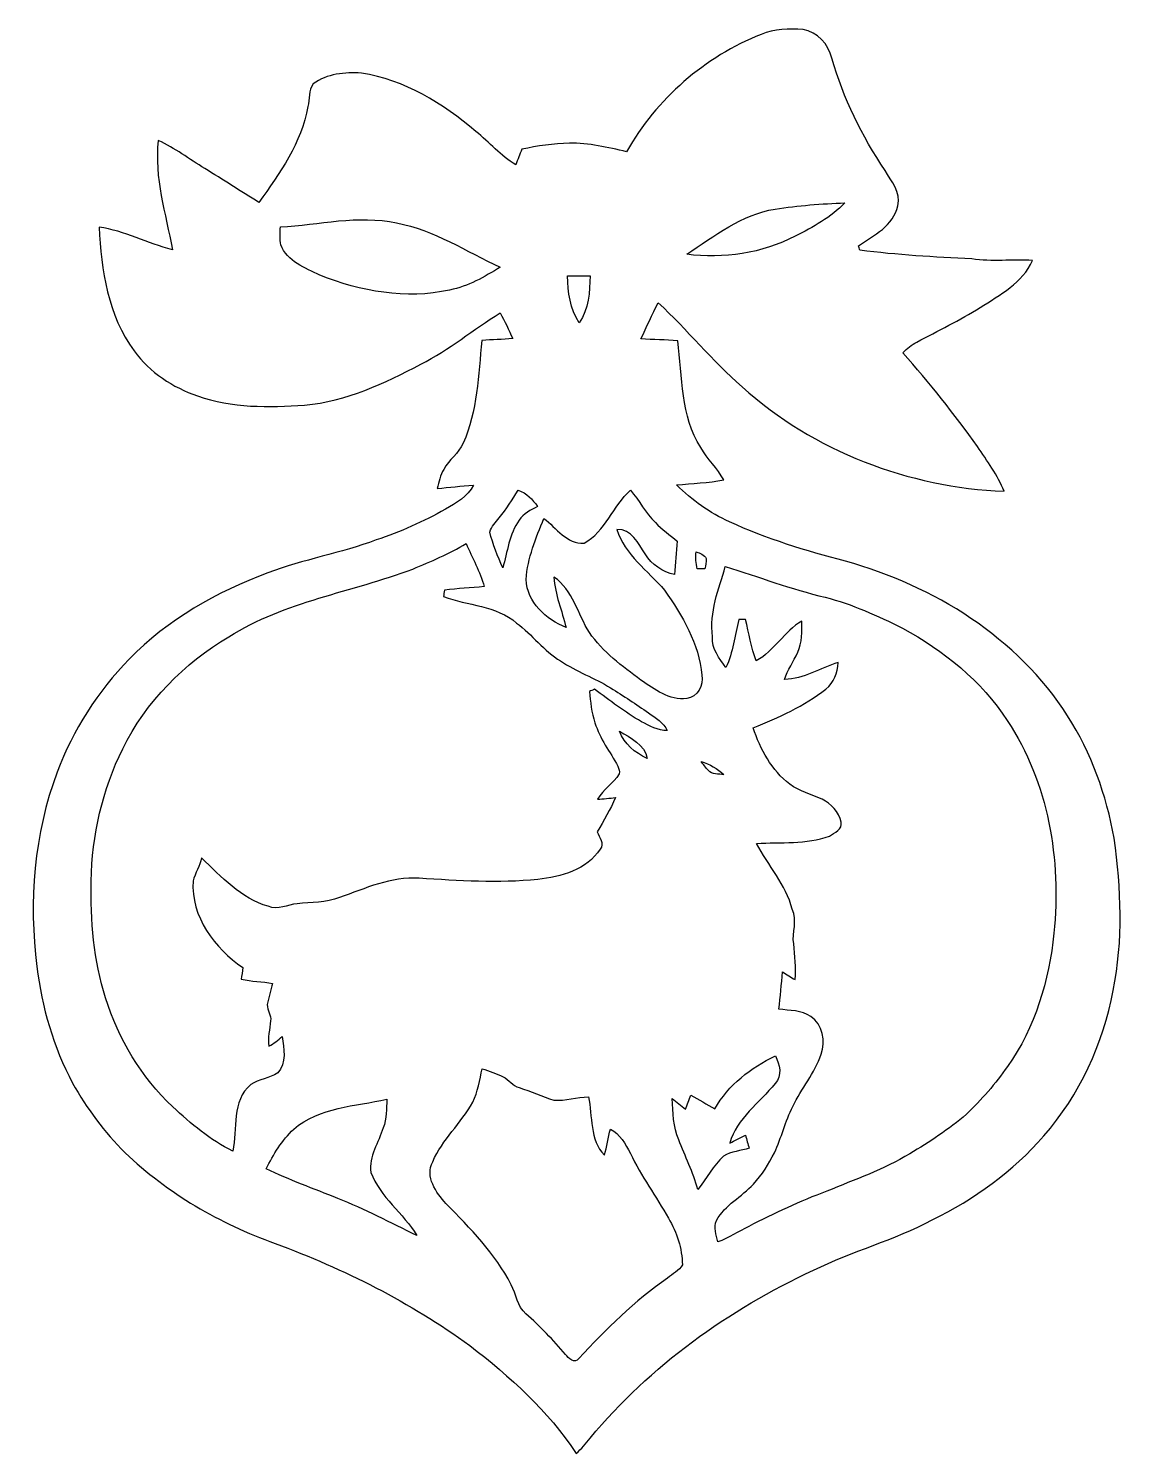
# Model space of a CAD drawing. Header units: centimetres. Extents: x -10.8 to 11.3, y -14.5 to 14.2.
import ezdxf

# ---------------------------------------------------------------- set-up
doc = ezdxf.new("R2010")
doc.units = ezdxf.units.CM
doc.header["$MEASUREMENT"] = 0
doc.layers.add('Layer 1', color=7, linetype='Continuous')

msp = doc.modelspace()

# ---------------------------------------------------------------- linework, layer by layer
at = {"layer": 'Layer 1', "color": 251}
for points, knots in [([(4.00473, 14.1291), (4.26826, 14.24869), (4.56671, 14.24305), (4.84964, 14.22929), (4.84964, 14.22929), (5.1435, 14.1792), (5.36187, 13.9319), (5.43066, 13.64721), (5.43066, 13.64721), (5.66526, 12.83829), (6.03991, 12.07523), (6.51016, 11.37779), (6.51016, 11.37779), (6.63469, 11.16189), (6.83436, 10.93682), (6.76557, 10.66588), (6.76557, 10.66588), (6.68196, 10.26301), (6.28156, 10.06934), (5.97253, 9.85873), (5.97253, 9.85873), (5.97888, 9.8365), (5.99193, 9.79205), (5.99828, 9.76983), (5.99828, 9.76983), (6.74864, 9.66929), (7.50535, 9.63119), (8.261, 9.59309), (8.261, 9.59309), (8.66846, 9.52853), (9.0805, 9.58744), (9.49043, 9.56169), (9.49043, 9.56169), (9.28829, 9.10661), (8.83073, 8.86707), (8.43068, 8.61236), (8.43068, 8.61236), (8.01864, 8.35307), (7.58084, 8.13964), (7.15045, 7.91351), (7.15045, 7.91351), (7.04321, 7.86024), (6.95043, 7.78369), (6.87035, 7.69585), (6.87035, 7.69585), (7.40269, 7.08978), (7.90646, 6.4583), (8.37706, 5.80319), (8.37706, 5.80319), (8.56862, 5.50898), (8.7824, 5.22252), (8.91822, 4.89656), (8.91822, 4.89656), (6.985, 4.97558), (5.06236, 5.70548), (3.61879, 7.00617), (3.61879, 7.00617), (3.01166, 7.5311), (2.50966, 8.16151), (1.92299, 8.70726), (1.92299, 8.70726), (1.79211, 8.47055), (1.69016, 8.21937), (1.57339, 7.97595), (1.57339, 7.97595), (1.82104, 7.96219), (2.07081, 7.95902), (2.31846, 7.93503), (2.31846, 7.93503), (2.40806, 7.20937), (2.37631, 6.42091), (2.77989, 5.77885), (2.77989, 5.77885), (2.91853, 5.54919), (3.11538, 5.36081), (3.24661, 5.12621), (3.24661, 5.12621), (2.93088, 5.07048), (2.61091, 5.0546), (2.29235, 5.02461), (2.29235, 5.02461), (2.60597, 4.72193), (2.96228, 4.45629), (3.36268, 4.28025), (3.36268, 4.28025), (4.11374, 3.93206), (4.90855, 3.69323), (5.70724, 3.48298), (5.70724, 3.48298), (7.49512, 2.9912), (9.18704, 1.93922), (10.19951, 0.35772), (10.19951, 0.35772), (10.67823, -0.39194), (10.98338, -1.24213), (11.14002, -2.11526), (11.14002, -2.11526), (11.27901, -3.13373), (11.32875, -4.17795), (11.1185, -5.19007), (11.1185, -5.19007), (10.91777, -6.26886), (10.44152, -7.30215), (9.71726, -8.12976), (9.71726, -8.12976), (9.09496, -8.84484), (8.31144, -9.4107), (7.4616, -9.82521), (7.4616, -9.82521), (6.69184, -10.23514), (5.842, -10.46162), (5.05989, -10.84368), (5.05989, -10.84368), (3.34116, -11.64131), (1.76177, -12.77267), (0.54716, -14.23458), (0.54716, -14.23458), (0.45791, -14.34359), (0.36901, -14.45542), (0.2607, -14.54714), (0.2607, -14.54714), (-0.30127, -13.68496), (-1.07844, -12.99034), (-1.88736, -12.36557), (-1.88736, -12.36557), (-3.09139, -11.49174), (-4.43089, -10.81511), (-5.82577, -10.30323), (-5.82577, -10.30323), (-6.94302, -9.9), (-7.99465, -9.2904), (-8.85825, -8.47055), (-8.85825, -8.47055), (-9.277, -8.05498), (-9.62589, -7.57308), (-9.92046, -7.06367), (-9.92046, -7.06367), (-10.30005, -6.33095), (-10.54594, -5.52838), (-10.63837, -4.70853), (-10.63837, -4.70853), (-10.81017, -3.39196), (-10.7001, -2.02671), (-10.22879, -0.77999), (-10.22879, -0.77999), (-9.91306, 0.07373), (-9.40682, 0.85372), (-8.77464, 1.50742), (-8.77464, 1.50742), (-7.99571, 2.30293), (-7.00652, 2.8642), (-5.96865, 3.24908), (-5.96865, 3.24908), (-5.25321, 3.51755), (-4.49545, 3.64913), (-3.77825, 3.91266), (-3.77825, 3.91266), (-3.29353, 4.07317), (-2.82681, 4.28484), (-2.3809, 4.53319), (-2.3809, 4.53319), (-2.17311, 4.66513), (-1.91841, 4.7819), (-1.8161, 5.0225), (-1.8161, 5.0225), (-2.05987, 5.00662), (-2.30223, 4.97311), (-2.54564, 4.953), (-2.54564, 4.953), (-2.51178, 5.08459), (-2.4832, 5.22111), (-2.41371, 5.33964), (-2.41371, 5.33964), (-2.30823, 5.53332), (-2.11526, 5.66491), (-2.02142, 5.86599), (-2.02142, 5.86599), (-1.7339, 6.51898), (-1.71274, 7.24747), (-1.64465, 7.94667), (-1.64465, 7.94667), (-1.43686, 7.9569), (-1.22802, 7.96537), (-1.01988, 7.98195), (-1.01988, 7.98195), (-1.09396, 8.15975), (-1.18569, 8.32944), (-1.27176, 8.50124), (-1.27176, 8.50124), (-1.81575, 8.16892), (-2.30752, 7.75547), (-2.87655, 7.46337), (-2.87655, 7.46337), (-3.61386, 7.0806), (-4.38679, 6.70913), (-5.22711, 6.63822), (-5.22711, 6.63822), (-5.94924, 6.59236), (-6.70172, 6.57366), (-7.39175, 6.8259), (-7.39175, 6.8259), (-7.89517, 6.99629), (-8.35872, 7.29721), (-8.67234, 7.73254), (-8.67234, 7.73254), (-9.20433, 8.44762), (-9.33803, 9.36837), (-9.38177, 10.23585), (-9.38177, 10.23585), (-8.86707, 10.16035), (-8.40211, 9.90424), (-7.90011, 9.77794), (-7.90011, 9.77794), (-8.0331, 10.50784), (-8.27334, 11.23139), (-8.18586, 11.98598), (-8.18586, 11.98598), (-7.85036, 11.83464), (-7.55862, 11.60815), (-7.2457, 11.41765), (-7.2457, 11.41765), (-6.8774, 11.19646), (-6.51933, 10.95904), (-6.15315, 10.73432), (-6.15315, 10.73432), (-5.72982, 11.32311), (-5.28779, 11.94012), (-5.1629, 12.67072), (-5.1629, 12.67072), (-5.12586, 12.8203), (-5.1495, 13.00092), (-5.05178, 13.13109), (-5.05178, 13.13109), (-4.77344, 13.33429), (-4.41325, 13.36957), (-4.07917, 13.34699), (-4.07917, 13.34699), (-3.20358, 13.21541), (-2.43029, 12.72999), (-1.76495, 12.16731), (-1.76495, 12.16731), (-1.49049, 11.94999), (-1.26294, 11.67236), (-0.95779, 11.49491), (-0.95779, 11.49491), (-0.91828, 11.60004), (-0.87912, 11.70517), (-0.83644, 11.80924), (-0.83644, 11.80924), (-0.52035, 11.87803), (-0.19826, 11.92212), (0.12524, 11.932), (0.12524, 11.932), (0.51753, 11.93518), (0.90099, 11.84592), (1.28094, 11.75949), (1.28094, 11.75949), (1.88842, 12.82594), (2.86068, 13.68143), (4.00473, 14.1291), (4.00473, 14.1291), (4.00473, 14.1291), (4.00473, 14.1291), (4.00473, 14.1291)], [0, 0, 0, 0, 0.01492537, 0.01492537, 0.01492537, 0.01492537, 0.02985075, 0.02985075, 0.02985075, 0.02985075, 0.04477612, 0.04477612, 0.04477612, 0.04477612, 0.05970149, 0.05970149, 0.05970149, 0.05970149, 0.07462687, 0.07462687, 0.07462687, 0.07462687, 0.08955224, 0.08955224, 0.08955224, 0.08955224, 0.10447761, 0.10447761, 0.10447761, 0.10447761, 0.11940299, 0.11940299, 0.11940299, 0.11940299, 0.13432836, 0.13432836, 0.13432836, 0.13432836, 0.14925373, 0.14925373, 0.14925373, 0.14925373, 0.1641791, 0.1641791, 0.1641791, 0.1641791, 0.17910448, 0.17910448, 0.17910448, 0.17910448, 0.19402985, 0.19402985, 0.19402985, 0.19402985, 0.20895522, 0.20895522, 0.20895522, 0.20895522, 0.2238806, 0.2238806, 0.2238806, 0.2238806, 0.23880597, 0.23880597, 0.23880597, 0.23880597, 0.25373134, 0.25373134, 0.25373134, 0.25373134, 0.26865672, 0.26865672, 0.26865672, 0.26865672, 0.28358209, 0.28358209, 0.28358209, 0.28358209, 0.29850746, 0.29850746, 0.29850746, 0.29850746, 0.31343284, 0.31343284, 0.31343284, 0.31343284, 0.32835821, 0.32835821, 0.32835821, 0.32835821, 0.34328358, 0.34328358, 0.34328358, 0.34328358, 0.35820896, 0.35820896, 0.35820896, 0.35820896, 0.37313433, 0.37313433, 0.37313433, 0.37313433, 0.3880597, 0.3880597, 0.3880597, 0.3880597, 0.40298507, 0.40298507, 0.40298507, 0.40298507, 0.41791045, 0.41791045, 0.41791045, 0.41791045, 0.43283582, 0.43283582, 0.43283582, 0.43283582, 0.44776119, 0.44776119, 0.44776119, 0.44776119, 0.46268657, 0.46268657, 0.46268657, 0.46268657, 0.47761194, 0.47761194, 0.47761194, 0.47761194, 0.49253731, 0.49253731, 0.49253731, 0.49253731, 0.50746269, 0.50746269, 0.50746269, 0.50746269, 0.52238806, 0.52238806, 0.52238806, 0.52238806, 0.53731343, 0.53731343, 0.53731343, 0.53731343, 0.55223881, 0.55223881, 0.55223881, 0.55223881, 0.56716418, 0.56716418, 0.56716418, 0.56716418, 0.58208955, 0.58208955, 0.58208955, 0.58208955, 0.59701493, 0.59701493, 0.59701493, 0.59701493, 0.6119403, 0.6119403, 0.6119403, 0.6119403, 0.62686567, 0.62686567, 0.62686567, 0.62686567, 0.64179104, 0.64179104, 0.64179104, 0.64179104, 0.65671642, 0.65671642, 0.65671642, 0.65671642, 0.67164179, 0.67164179, 0.67164179, 0.67164179, 0.68656716, 0.68656716, 0.68656716, 0.68656716, 0.70149254, 0.70149254, 0.70149254, 0.70149254, 0.71641791, 0.71641791, 0.71641791, 0.71641791, 0.73134328, 0.73134328, 0.73134328, 0.73134328, 0.74626866, 0.74626866, 0.74626866, 0.74626866, 0.76119403, 0.76119403, 0.76119403, 0.76119403, 0.7761194, 0.7761194, 0.7761194, 0.7761194, 0.79104478, 0.79104478, 0.79104478, 0.79104478, 0.80597015, 0.80597015, 0.80597015, 0.80597015, 0.82089552, 0.82089552, 0.82089552, 0.82089552, 0.8358209, 0.8358209, 0.8358209, 0.8358209, 0.85074627, 0.85074627, 0.85074627, 0.85074627, 0.86567164, 0.86567164, 0.86567164, 0.86567164, 0.88059701, 0.88059701, 0.88059701, 0.88059701, 0.89552239, 0.89552239, 0.89552239, 0.89552239, 0.91044776, 0.91044776, 0.91044776, 0.91044776, 0.92537313, 0.92537313, 0.92537313, 0.92537313, 0.94029851, 0.94029851, 0.94029851, 0.94029851, 0.95522388, 0.95522388, 0.95522388, 0.95522388, 0.97014925, 0.97014925, 0.97014925, 0.97014925, 1, 1, 1, 1]), ([(4.28731, 10.59815), (3.60609, 10.49373), (3.05611, 10.05346), (2.49696, 9.68692), (2.49696, 9.68692), (3.24238, 9.58921), (4.02026, 9.70668), (4.69124, 10.05029), (4.69124, 10.05029), (5.04966, 10.23338), (5.41161, 10.43376), (5.6956, 10.72303), (5.6956, 10.72303), (5.22464, 10.70927), (4.75297, 10.67118), (4.28731, 10.59815), (4.28731, 10.59815), (4.28731, 10.59815), (4.28731, 10.59815), (4.28731, 10.59815)], [0, 0, 0, 0, 0.16666667, 0.16666667, 0.16666667, 0.16666667, 0.33333333, 0.33333333, 0.33333333, 0.33333333, 0.5, 0.5, 0.5, 0.5, 0.66666667, 0.66666667, 0.66666667, 0.66666667, 1, 1, 1, 1]), ([(-5.71712, 10.23902), (-5.72558, 10.11767), (-5.72594, 9.99631), (-5.71077, 9.87531), (-5.71077, 9.87531), (-5.58094, 9.54193), (-5.21476, 9.41246), (-4.91984, 9.26289), (-4.91984, 9.26289), (-4.09434, 8.93762), (-3.175, 8.76617), (-2.29658, 8.96408), (-2.29658, 8.96408), (-1.9244, 9.03817), (-1.58891, 9.22726), (-1.27141, 9.42763), (-1.27141, 9.42763), (-1.96321, 9.73878), (-2.60914, 10.17976), (-3.36691, 10.31981), (-3.36691, 10.31981), (-4.14761, 10.48844), (-4.93536, 10.28241), (-5.71712, 10.23902), (-5.71712, 10.23902), (-5.71712, 10.23902), (-5.71712, 10.23902), (-5.71712, 10.23902)], [0, 0, 0, 0, 0.125, 0.125, 0.125, 0.125, 0.25, 0.25, 0.25, 0.25, 0.375, 0.375, 0.375, 0.375, 0.5, 0.5, 0.5, 0.5, 0.625, 0.625, 0.625, 0.625, 0.75, 0.75, 0.75, 0.75, 1, 1, 1, 1]), ([(0.08573, 9.24807), (0.10089, 8.92069), (0.1337, 8.58202), (0.3242, 8.30404), (0.3242, 8.30404), (0.51435, 8.5785), (0.54046, 8.92775), (0.54398, 9.25124), (0.54398, 9.25124), (0.39088, 9.25124), (0.23777, 9.24983), (0.08573, 9.24807), (0.08573, 9.24807), (0.08573, 9.24807), (0.08573, 9.24807), (0.08573, 9.24807)], [0, 0, 0, 0, 0.2, 0.2, 0.2, 0.2, 0.4, 0.4, 0.4, 0.4, 0.6, 0.6, 0.6, 0.6, 1, 1, 1, 1]), ([(-0.90946, 4.91984), (-1.0287, 4.72793), (-1.14759, 4.53461), (-1.29399, 4.36174), (-1.29399, 4.36174), (-1.36313, 4.27002), (-1.4545, 4.18747), (-1.48519, 4.07317), (-1.48519, 4.07317), (-1.42169, 3.82376), (-1.32009, 3.58493), (-1.22202, 3.34716), (-1.22202, 3.34716), (-1.12642, 3.67348), (-1.09255, 4.02872), (-0.89076, 4.31341), (-0.89076, 4.31341), (-0.80398, 4.44817), (-0.6537, 4.51697), (-0.51717, 4.58964), (-0.51717, 4.58964), (-0.61701, 4.7311), (-0.74048, 4.86234), (-0.90946, 4.91984), (-0.90946, 4.91984), (-0.90946, 4.91984), (-0.90946, 4.91984), (-0.90946, 4.91984)], [0, 0, 0, 0, 0.125, 0.125, 0.125, 0.125, 0.25, 0.25, 0.25, 0.25, 0.375, 0.375, 0.375, 0.375, 0.5, 0.5, 0.5, 0.5, 0.625, 0.625, 0.625, 0.625, 0.75, 0.75, 0.75, 0.75, 1, 1, 1, 1]), ([(0.42404, 3.84528), (0.07232, 3.82693), (-0.13864, 4.15854), (-0.39088, 4.34799), (-0.39088, 4.34799), (-0.54857, 3.95076), (-0.72108, 3.54859), (-0.7493, 3.11714), (-0.7493, 3.11714), (-0.73519, 2.65359), (-0.34219, 2.30893), (0.05891, 2.14136), (0.05891, 2.14136), (-0.02187, 2.48214), (-0.16898, 2.80917), (-0.18556, 3.16301), (-0.18556, 3.16301), (0.19226, 2.90124), (0.29669, 2.41441), (0.53022, 2.04399), (0.53022, 2.04399), (0.80116, 1.65065), (1.19451, 1.36313), (1.57162, 1.07879), (1.57162, 1.07879), (1.8482, 0.89817), (2.14559, 0.65934), (2.49908, 0.71085), (2.49908, 0.71085), (2.71498, 0.73131), (2.84304, 0.98178), (2.80176, 1.18004), (2.80176, 1.18004), (2.74849, 1.81539), (2.41194, 2.38831), (2.04964, 2.89701), (2.04964, 2.89701), (1.71344, 3.29459), (1.24742, 3.61033), (1.08162, 4.12785), (1.08162, 4.12785), (1.39347, 4.14584), (1.50954, 3.83822), (1.65911, 3.63008), (1.65911, 3.63008), (1.78435, 3.41348), (2.01154, 3.26884), (2.25249, 3.21416), (2.25249, 3.21416), (2.27048, 3.43994), (2.28741, 3.66536), (2.30681, 3.89079), (2.30681, 3.89079), (2.15618, 4.01179), (2.00096, 4.12715), (1.86373, 4.26297), (1.86373, 4.26297), (1.66299, 4.45558), (1.54376, 4.71276), (1.35784, 4.91808), (1.35784, 4.91808), (1.00859, 4.59281), (0.85337, 4.08834), (0.42404, 3.84528), (0.42404, 3.84528), (0.42404, 3.84528), (0.42404, 3.84528), (0.42404, 3.84528)], [0, 0, 0, 0, 0.05555556, 0.05555556, 0.05555556, 0.05555556, 0.11111111, 0.11111111, 0.11111111, 0.11111111, 0.16666667, 0.16666667, 0.16666667, 0.16666667, 0.22222222, 0.22222222, 0.22222222, 0.22222222, 0.27777778, 0.27777778, 0.27777778, 0.27777778, 0.33333333, 0.33333333, 0.33333333, 0.33333333, 0.38888889, 0.38888889, 0.38888889, 0.38888889, 0.44444444, 0.44444444, 0.44444444, 0.44444444, 0.5, 0.5, 0.5, 0.5, 0.55555556, 0.55555556, 0.55555556, 0.55555556, 0.61111111, 0.61111111, 0.61111111, 0.61111111, 0.66666667, 0.66666667, 0.66666667, 0.66666667, 0.72222222, 0.72222222, 0.72222222, 0.72222222, 0.77777778, 0.77777778, 0.77777778, 0.77777778, 0.83333333, 0.83333333, 0.83333333, 0.83333333, 0.88888889, 0.88888889, 0.88888889, 0.88888889, 1, 1, 1, 1]), ([(-3.0413, 3.32458), (-4.27531, 2.86209), (-5.62645, 2.67264), (-6.7564, 1.95827), (-6.7564, 1.95827), (-7.66727, 1.42593), (-8.43315, 0.6417), (-8.90588, -0.3048), (-8.90588, -0.3048), (-9.30981, -1.13524), (-9.53206, -2.05599), (-9.54229, -2.98027), (-9.54229, -2.98027), (-9.5631, -3.77578), (-9.49184, -4.57941), (-9.25336, -5.34176), (-9.25336, -5.34176), (-8.98278, -6.16761), (-8.53546, -6.94796), (-7.8927, -7.53992), (-7.8927, -7.53992), (-7.52651, -7.88458), (-7.13352, -8.21337), (-6.67949, -8.43633), (-6.67949, -8.43633), (-6.58213, -7.99147), (-6.70878, -7.42068), (-6.31613, -7.0926), (-6.31613, -7.0926), (-6.1528, -6.97618), (-5.93478, -6.97089), (-5.7718, -6.85518), (-5.7718, -6.85518), (-5.58553, -6.65974), (-5.64656, -6.36023), (-5.68043, -6.11858), (-5.68043, -6.11858), (-5.7658, -6.1909), (-5.84976, -6.2671), (-5.95066, -6.31754), (-5.95066, -6.31754), (-5.97994, -6.14504), (-5.92808, -5.97429), (-5.91397, -5.80355), (-5.91397, -5.80355), (-5.90056, -5.68854), (-5.98805, -5.58976), (-5.98135, -5.47617), (-5.98135, -5.47617), (-5.95383, -5.33047), (-5.91326, -5.18901), (-5.87481, -5.04649), (-5.87481, -5.04649), (-6.08506, -5.01227), (-6.29885, -5.00592), (-6.50804, -4.96394), (-6.50804, -4.96394), (-6.49781, -4.88527), (-6.48723, -4.80695), (-6.47806, -4.72863), (-6.47806, -4.72863), (-7.0425, -4.33388), (-7.53181, -3.70134), (-7.48136, -2.97815), (-7.48136, -2.97815), (-7.44396, -2.81552), (-7.33848, -2.67617), (-7.3092, -2.50966), (-7.3092, -2.50966), (-6.91303, -2.89772), (-6.51298, -3.33022), (-5.96336, -3.48968), (-5.96336, -3.48968), (-5.76686, -3.57611), (-5.57318, -3.45687), (-5.37774, -3.43676), (-5.37774, -3.43676), (-5.09094, -3.41207), (-4.79496, -3.41736), (-4.52261, -3.31188), (-4.52261, -3.31188), (-4.00297, -3.13196), (-3.47768, -2.88043), (-2.91218, -2.92382), (-2.91218, -2.92382), (-2.11384, -2.97427), (-1.31092, -3.02295), (-0.51259, -2.94922), (-0.51259, -2.94922), (-0.04904, -2.88749), (0.48119, -2.75731), (0.74789, -2.33433), (0.74789, -2.33433), (0.83361, -2.22144), (0.73448, -2.09303), (0.68968, -1.98614), (0.68968, -1.98614), (0.81809, -1.75754), (0.95285, -1.53176), (1.05939, -1.29223), (1.05939, -1.29223), (0.93698, -1.30528), (0.81492, -1.32186), (0.6918, -1.32644), (0.6918, -1.32644), (0.80504, -1.12818), (1.01741, -1.01177), (1.12889, -0.8128), (1.12889, -0.8128), (1.15746, -0.76376), (1.12395, -0.70697), (1.1049, -0.66075), (1.1049, -0.66075), (0.95109, -0.36724), (0.73907, -0.10195), (0.64276, 0.21943), (0.64276, 0.21943), (0.56797, 0.42263), (0.55527, 0.64064), (0.53164, 0.85337), (0.53164, 0.85337), (0.55704, 0.86395), (0.60784, 0.88512), (0.63324, 0.89606), (0.63324, 0.89606), (0.94439, 0.67063), (1.24883, 0.43356), (1.58186, 0.24059), (1.58186, 0.24059), (1.74554, 0.15699), (1.91488, 0.05856), (2.10432, 0.06033), (2.10432, 0.06033), (2.03412, 0.22789), (1.86231, 0.31291), (1.72755, 0.42122), (1.72755, 0.42122), (1.4732, 0.5909), (1.22026, 0.76412), (0.95956, 0.92393), (0.95956, 0.92393), (0.63429, 1.12748), (0.26564, 1.24954), (-0.05115, 1.46756), (-0.05115, 1.46756), (-0.38982, 1.67252), (-0.62618, 1.99954), (-0.94156, 2.23379), (-0.94156, 2.23379), (-1.35537, 2.58868), (-1.92864, 2.58904), (-2.41935, 2.76825), (-2.41935, 2.76825), (-2.41371, 2.81234), (-2.40771, 2.85609), (-2.40101, 2.89983), (-2.40101, 2.89983), (-2.13325, 2.92947), (-1.86443, 2.94816), (-1.59561, 2.96968), (-1.59561, 2.96968), (-1.68099, 3.27378), (-1.83868, 3.55071), (-1.9625, 3.83963), (-1.9625, 3.83963), (-2.30434, 3.63291), (-2.67441, 3.4798), (-3.0413, 3.32458), (-3.0413, 3.32458), (-3.0413, 3.32458), (-3.0413, 3.32458), (-3.0413, 3.32458)], [0, 0, 0, 0, 0.02272727, 0.02272727, 0.02272727, 0.02272727, 0.04545455, 0.04545455, 0.04545455, 0.04545455, 0.06818182, 0.06818182, 0.06818182, 0.06818182, 0.09090909, 0.09090909, 0.09090909, 0.09090909, 0.11363636, 0.11363636, 0.11363636, 0.11363636, 0.13636364, 0.13636364, 0.13636364, 0.13636364, 0.15909091, 0.15909091, 0.15909091, 0.15909091, 0.18181818, 0.18181818, 0.18181818, 0.18181818, 0.20454545, 0.20454545, 0.20454545, 0.20454545, 0.22727273, 0.22727273, 0.22727273, 0.22727273, 0.25, 0.25, 0.25, 0.25, 0.27272727, 0.27272727, 0.27272727, 0.27272727, 0.29545455, 0.29545455, 0.29545455, 0.29545455, 0.31818182, 0.31818182, 0.31818182, 0.31818182, 0.34090909, 0.34090909, 0.34090909, 0.34090909, 0.36363636, 0.36363636, 0.36363636, 0.36363636, 0.38636364, 0.38636364, 0.38636364, 0.38636364, 0.40909091, 0.40909091, 0.40909091, 0.40909091, 0.43181818, 0.43181818, 0.43181818, 0.43181818, 0.45454545, 0.45454545, 0.45454545, 0.45454545, 0.47727273, 0.47727273, 0.47727273, 0.47727273, 0.5, 0.5, 0.5, 0.5, 0.52272727, 0.52272727, 0.52272727, 0.52272727, 0.54545455, 0.54545455, 0.54545455, 0.54545455, 0.56818182, 0.56818182, 0.56818182, 0.56818182, 0.59090909, 0.59090909, 0.59090909, 0.59090909, 0.61363636, 0.61363636, 0.61363636, 0.61363636, 0.63636364, 0.63636364, 0.63636364, 0.63636364, 0.65909091, 0.65909091, 0.65909091, 0.65909091, 0.68181818, 0.68181818, 0.68181818, 0.68181818, 0.70454545, 0.70454545, 0.70454545, 0.70454545, 0.72727273, 0.72727273, 0.72727273, 0.72727273, 0.75, 0.75, 0.75, 0.75, 0.77272727, 0.77272727, 0.77272727, 0.77272727, 0.79545455, 0.79545455, 0.79545455, 0.79545455, 0.81818182, 0.81818182, 0.81818182, 0.81818182, 0.84090909, 0.84090909, 0.84090909, 0.84090909, 0.86363636, 0.86363636, 0.86363636, 0.86363636, 0.88636364, 0.88636364, 0.88636364, 0.88636364, 0.90909091, 0.90909091, 0.90909091, 0.90909091, 0.93181818, 0.93181818, 0.93181818, 0.93181818, 0.95454545, 0.95454545, 0.95454545, 0.95454545, 1, 1, 1, 1]), ([(2.69205, 3.67171), (2.66876, 3.55812), (2.69064, 3.44276), (2.71039, 3.33058), (2.71039, 3.33058), (2.7492, 3.33058), (2.82716, 3.32987), (2.86597, 3.32987), (2.86597, 3.32987), (2.87761, 3.39831), (2.89525, 3.46675), (2.89172, 3.53624), (2.89172, 3.53624), (2.85538, 3.61456), (2.76719, 3.6449), (2.69205, 3.67171), (2.69205, 3.67171), (2.69205, 3.67171), (2.69205, 3.67171), (2.69205, 3.67171)], [0, 0, 0, 0, 0.16666667, 0.16666667, 0.16666667, 0.16666667, 0.33333333, 0.33333333, 0.33333333, 0.33333333, 0.5, 0.5, 0.5, 0.5, 0.66666667, 0.66666667, 0.66666667, 0.66666667, 1, 1, 1, 1]), ([(3.27836, 3.3782), (3.14113, 2.91536), (2.95663, 2.45251), (3.01766, 1.95827), (3.01766, 1.95827), (3.00249, 1.71521), (3.15313, 1.5173), (3.29001, 1.33385), (3.29001, 1.33385), (3.4357, 1.64042), (3.47098, 1.98226), (3.55141, 2.30858), (3.55141, 2.30858), (3.59586, 2.30893), (3.64031, 2.30928), (3.68512, 2.30928), (3.68512, 2.30928), (3.75603, 2.02847), (3.80294, 1.74096), (3.9049, 1.46897), (3.9049, 1.46897), (4.26579, 1.67181), (4.46758, 2.06481), (4.82529, 2.27506), (4.82529, 2.27506), (4.83094, 2.06304), (4.83129, 1.83974), (4.74133, 1.64253), (4.74133, 1.64253), (4.65455, 1.45874), (4.53954, 1.28799), (4.47534, 1.09396), (4.47534, 1.09396), (4.86727, 1.09679), (5.19606, 1.3268), (5.55942, 1.43581), (5.55942, 1.43581), (5.5559, 1.22978), (5.47229, 1.03223), (5.31072, 0.89888), (5.31072, 0.89888), (4.87433, 0.54963), (4.35504, 0.32949), (3.84387, 0.11395), (3.84387, 0.11395), (3.98286, -0.31997), (4.21499, -0.7426), (4.58364, -1.02235), (4.58364, -1.02235), (4.77485, -1.17228), (5.01685, -1.22626), (5.23346, -1.32715), (5.23346, -1.32715), (5.42255, -1.41005), (5.57212, -1.58609), (5.6201, -1.78682), (5.6201, -1.78682), (5.65291, -1.93005), (5.48111, -2.00589), (5.38445, -2.0701), (5.38445, -2.0701), (4.91243, -2.23661), (4.4009, -2.19498), (3.90984, -2.21827), (3.90984, -2.21827), (4.14408, -2.66488), (4.5018, -3.05082), (4.63232, -3.54894), (4.63232, -3.54894), (4.74239, -3.77331), (4.6228, -4.01426), (4.66055, -4.24815), (4.66055, -4.24815), (4.67819, -4.4891), (4.71241, -4.72969), (4.69194, -4.97205), (4.69194, -4.97205), (4.60163, -4.92689), (4.51803, -4.87116), (4.43547, -4.81401), (4.43547, -4.81401), (4.41643, -5.06518), (4.38714, -5.31601), (4.3621, -5.56683), (4.3621, -5.56683), (4.57764, -5.60105), (4.81894, -5.58094), (5.00415, -5.71853), (5.00415, -5.71853), (5.25004, -5.87446), (5.31036, -6.21841), (5.21441, -6.47982), (5.21441, -6.47982), (5.09129, -6.86364), (4.81048, -7.16986), (4.64397, -7.53357), (4.64397, -7.53357), (4.48486, -7.83167), (4.41713, -8.16645), (4.26932, -8.46949), (4.26932, -8.46949), (4.15537, -8.69632), (4.02202, -8.91716), (3.84563, -9.10131), (3.84563, -9.10131), (3.6128, -9.36307), (3.27272, -9.52288), (3.09845, -9.83686), (3.09845, -9.83686), (3.03142, -9.97726), (3.09951, -10.13037), (3.12737, -10.27148), (3.12737, -10.27148), (3.34857, -10.19422), (3.54259, -10.06087), (3.75109, -9.95715), (3.75109, -9.95715), (4.26861, -9.70033), (4.78755, -9.44351), (5.33224, -9.24772), (5.33224, -9.24772), (5.89527, -9.00712), (6.48229, -8.81168), (7.00617, -8.4896), (7.00617, -8.4896), (7.40622, -8.25218), (7.79815, -7.99606), (8.15234, -7.69338), (8.15234, -7.69338), (8.45608, -7.39528), (8.74289, -7.07672), (8.98384, -6.72465), (8.98384, -6.72465), (9.54476, -5.93866), (9.8231, -4.98651), (9.92223, -4.03472), (9.92223, -4.03472), (10.07251, -2.55517), (9.81181, -0.98848), (8.97819, 0.26458), (8.97819, 0.26458), (8.46314, 1.07068), (7.6895, 1.67428), (6.86117, 2.13254), (6.86117, 2.13254), (6.35529, 2.37737), (5.84271, 2.61938), (5.29484, 2.75449), (5.29484, 2.75449), (4.60975, 2.91959), (3.94935, 3.16794), (3.27836, 3.3782), (3.27836, 3.3782), (3.27836, 3.3782), (3.27836, 3.3782), (3.27836, 3.3782)], [0, 0, 0, 0, 0.025, 0.025, 0.025, 0.025, 0.05, 0.05, 0.05, 0.05, 0.075, 0.075, 0.075, 0.075, 0.1, 0.1, 0.1, 0.1, 0.125, 0.125, 0.125, 0.125, 0.15, 0.15, 0.15, 0.15, 0.175, 0.175, 0.175, 0.175, 0.2, 0.2, 0.2, 0.2, 0.225, 0.225, 0.225, 0.225, 0.25, 0.25, 0.25, 0.25, 0.275, 0.275, 0.275, 0.275, 0.3, 0.3, 0.3, 0.3, 0.325, 0.325, 0.325, 0.325, 0.35, 0.35, 0.35, 0.35, 0.375, 0.375, 0.375, 0.375, 0.4, 0.4, 0.4, 0.4, 0.425, 0.425, 0.425, 0.425, 0.45, 0.45, 0.45, 0.45, 0.475, 0.475, 0.475, 0.475, 0.5, 0.5, 0.5, 0.5, 0.525, 0.525, 0.525, 0.525, 0.55, 0.55, 0.55, 0.55, 0.575, 0.575, 0.575, 0.575, 0.6, 0.6, 0.6, 0.6, 0.625, 0.625, 0.625, 0.625, 0.65, 0.65, 0.65, 0.65, 0.675, 0.675, 0.675, 0.675, 0.7, 0.7, 0.7, 0.7, 0.725, 0.725, 0.725, 0.725, 0.75, 0.75, 0.75, 0.75, 0.775, 0.775, 0.775, 0.775, 0.8, 0.8, 0.8, 0.8, 0.825, 0.825, 0.825, 0.825, 0.85, 0.85, 0.85, 0.85, 0.875, 0.875, 0.875, 0.875, 0.9, 0.9, 0.9, 0.9, 0.925, 0.925, 0.925, 0.925, 0.95, 0.95, 0.95, 0.95, 1, 1, 1, 1]), ([(1.14053, 0.05009), (1.22661, -0.20955), (1.45556, -0.38841), (1.6958, -0.50236), (1.6958, -0.50236), (1.65241, -0.21837), (1.35396, -0.08784), (1.14053, 0.05009), (1.14053, 0.05009), (1.14053, 0.05009), (1.14053, 0.05009), (1.14053, 0.05009)], [0, 0, 0, 0, 0.25, 0.25, 0.25, 0.25, 0.5, 0.5, 0.5, 0.5, 1, 1, 1, 1]), ([(2.78977, -0.56339), (2.83422, -0.62406), (2.88008, -0.68404), (2.93158, -0.73978), (2.93158, -0.73978), (3.00496, -0.83679), (3.14537, -0.80821), (3.25049, -0.82903), (3.25049, -0.82903), (3.11397, -0.71438), (2.96228, -0.61278), (2.78977, -0.56339), (2.78977, -0.56339), (2.78977, -0.56339), (2.78977, -0.56339), (2.78977, -0.56339)], [0, 0, 0, 0, 0.2, 0.2, 0.2, 0.2, 0.4, 0.4, 0.4, 0.4, 0.6, 0.6, 0.6, 0.6, 1, 1, 1, 1]), ([(3.06599, -7.5819), (2.89948, -7.49617), (2.74461, -7.39175), (2.58057, -7.30285), (2.58057, -7.30285), (2.54741, -7.39916), (2.51284, -7.49512), (2.47615, -7.59037), (2.47615, -7.59037), (2.38231, -7.52228), (2.29482, -7.44643), (2.20345, -7.37553), (2.20345, -7.37553), (2.2165, -7.65492), (2.22709, -7.94526), (2.33574, -8.20773), (2.33574, -8.20773), (2.46839, -8.54075), (2.62149, -8.86601), (2.72486, -9.21032), (2.72486, -9.21032), (2.90195, -8.98984), (3.03213, -8.7309), (3.23956, -8.53581), (3.23956, -8.53581), (3.40113, -8.44797), (3.5874, -8.42821), (3.76237, -8.37988), (3.76237, -8.37988), (3.73627, -8.29204), (3.71016, -8.2042), (3.68371, -8.11671), (3.68371, -8.11671), (3.57787, -8.16892), (3.47416, -8.22501), (3.36726, -8.27511), (3.36726, -8.27511), (3.5112, -7.77311), (3.96557, -7.45772), (4.28519, -7.07284), (4.28519, -7.07284), (4.4323, -6.91268), (4.38362, -6.68479), (4.29013, -6.51228), (4.29013, -6.51228), (3.79518, -6.74793), (3.34045, -7.09789), (3.06599, -7.5819), (3.06599, -7.5819), (3.06599, -7.5819), (3.06599, -7.5819), (3.06599, -7.5819)], [0, 0, 0, 0, 0.07142857, 0.07142857, 0.07142857, 0.07142857, 0.14285714, 0.14285714, 0.14285714, 0.14285714, 0.21428571, 0.21428571, 0.21428571, 0.21428571, 0.28571429, 0.28571429, 0.28571429, 0.28571429, 0.35714286, 0.35714286, 0.35714286, 0.35714286, 0.42857143, 0.42857143, 0.42857143, 0.42857143, 0.5, 0.5, 0.5, 0.5, 0.57142857, 0.57142857, 0.57142857, 0.57142857, 0.64285714, 0.64285714, 0.64285714, 0.64285714, 0.71428571, 0.71428571, 0.71428571, 0.71428571, 0.78571429, 0.78571429, 0.78571429, 0.78571429, 0.85714286, 0.85714286, 0.85714286, 0.85714286, 1, 1, 1, 1]), ([(-1.63689, -6.77122), (-1.69051, -7.00017), (-1.72332, -7.23724), (-1.82809, -7.45031), (-1.82809, -7.45031), (-2.06234, -7.87435), (-2.44299, -8.20279), (-2.63807, -8.65046), (-2.63807, -8.65046), (-2.79647, -8.95879), (-2.56822, -9.27241), (-2.36996, -9.49607), (-2.36996, -9.49607), (-1.87889, -9.99702), (-1.37442, -10.50643), (-1.05022, -11.13649), (-1.05022, -11.13649), (-0.94791, -11.33087), (-0.93098, -11.57534), (-0.75177, -11.7221), (-0.75177, -11.7221), (-0.4699, -11.9821), (-0.19897, -12.25268), (0.04798, -12.54619), (0.04798, -12.54619), (0.11112, -12.61992), (0.2286, -12.7448), (0.31538, -12.62874), (0.31538, -12.62874), (0.86536, -12.03678), (1.44463, -11.46457), (2.10961, -11.00173), (2.10961, -11.00173), (2.2098, -10.916), (2.34668, -10.85427), (2.41018, -10.73609), (2.41018, -10.73609), (2.407, -10.40483), (2.29658, -10.0778), (2.12831, -9.79382), (2.12831, -9.79382), (1.8796, -9.35179), (1.58009, -8.94009), (1.35819, -8.48395), (1.35819, -8.48395), (1.25448, -8.29769), (1.15253, -8.09061), (0.95391, -7.99006), (0.95391, -7.99006), (0.91405, -8.16645), (0.87983, -8.34461), (0.83608, -8.52099), (0.83608, -8.52099), (0.52881, -8.20773), (0.59443, -7.73289), (0.51047, -7.33742), (0.51047, -7.33742), (0.27622, -7.34836), (0.04516, -7.42103), (-0.18944, -7.40869), (-0.18944, -7.40869), (-0.42474, -7.32896), (-0.65405, -7.233), (-0.88829, -7.15045), (-0.88829, -7.15045), (-1.02694, -7.12364), (-1.09467, -6.99064), (-1.21461, -6.93385), (-1.21461, -6.93385), (-1.35184, -6.86964), (-1.49437, -6.82025), (-1.63689, -6.77122), (-1.63689, -6.77122), (-1.63689, -6.77122), (-1.63689, -6.77122), (-1.63689, -6.77122)], [0, 0, 0, 0, 0.05, 0.05, 0.05, 0.05, 0.1, 0.1, 0.1, 0.1, 0.15, 0.15, 0.15, 0.15, 0.2, 0.2, 0.2, 0.2, 0.25, 0.25, 0.25, 0.25, 0.3, 0.3, 0.3, 0.3, 0.35, 0.35, 0.35, 0.35, 0.4, 0.4, 0.4, 0.4, 0.45, 0.45, 0.45, 0.45, 0.5, 0.5, 0.5, 0.5, 0.55, 0.55, 0.55, 0.55, 0.6, 0.6, 0.6, 0.6, 0.65, 0.65, 0.65, 0.65, 0.7, 0.7, 0.7, 0.7, 0.75, 0.75, 0.75, 0.75, 0.8, 0.8, 0.8, 0.8, 0.85, 0.85, 0.85, 0.85, 0.9, 0.9, 0.9, 0.9, 1, 1, 1, 1]), ([(-5.4483, -7.99289), (-5.68784, -8.21549), (-5.85788, -8.50406), (-6.00675, -8.79193), (-6.00675, -8.79193), (-5.53579, -9.01982), (-5.04296, -9.19692), (-4.55789, -9.392), (-4.55789, -9.392), (-4.01003, -9.61002), (-3.48897, -9.88766), (-2.95698, -10.14024), (-2.95698, -10.14024), (-3.23391, -9.69116), (-3.69923, -9.36872), (-3.89008, -8.86601), (-3.89008, -8.86601), (-3.93418, -8.54146), (-3.72921, -8.2617), (-3.64031, -7.96502), (-3.64031, -7.96502), (-3.56306, -7.78193), (-3.57188, -7.58014), (-3.56553, -7.38646), (-3.56553, -7.38646), (-4.20617, -7.53251), (-4.92372, -7.54592), (-5.4483, -7.99289)], [0, 0, 0, 0, 0.125, 0.125, 0.125, 0.125, 0.25, 0.25, 0.25, 0.25, 0.375, 0.375, 0.375, 0.375, 0.5, 0.5, 0.5, 0.5, 0.625, 0.625, 0.625, 0.625, 0.75, 0.75, 0.75, 0.75, 1, 1, 1, 1])]:
    msp.add_open_spline(points, degree=3, knots=knots, dxfattribs=at)

doc.saveas('drawing.dxf')
